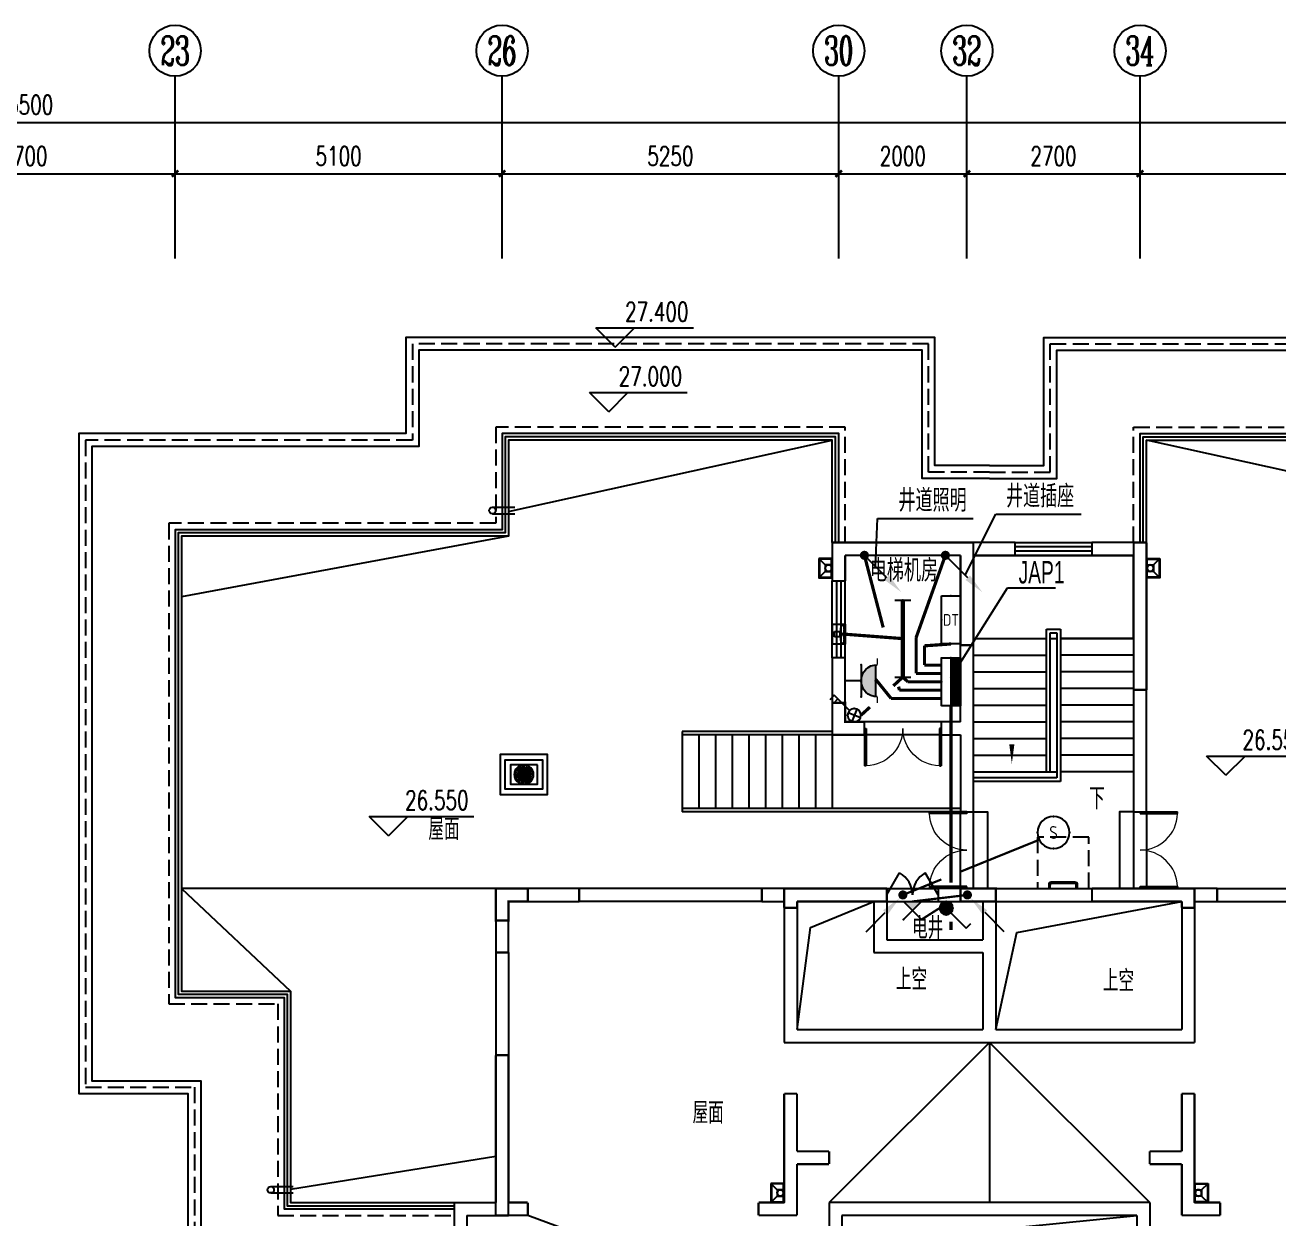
# Model space of a CAD drawing. Extents: x -993182 to -819982, y 169304 to 600104.
# Drawn here: x -954289 to -934748, y 243428 to 262045 of the extents above; entities that cross this region are included whole.
import ezdxf
from ezdxf.enums import TextEntityAlignment as Align

# ---------------------------------------------------------------- set-up
doc = ezdxf.new("R2010")
doc.units = 0
doc.header["$LTSCALE"] = 1000
doc.header["$MEASUREMENT"] = 0
doc.linetypes.add('DASH', pattern=[0.35, 0.25, -0.1])
for name, color, linetype in [('AXIS', 3, 'Continuous'), ('DIM-箱柜', 3, 'Continuous'), ('DIM_ELEV', 3, 'Continuous'), ('DIM_SYMB', 3, 'Continuous'), ('DUCT-排风管设备', 7, 'Continuous'), ('EQUIP-插座', 3, 'Continuous'), ('EQUIP-照明', 3, 'Continuous'), ('EQUIP-箱柜', 3, 'Continuous'), ('HATCH', 4, 'Continuous'), ('LWIRE', 4, 'Continuous'), ('PUB_HATCH', 8, 'Continuous'), ('PUB_TEXT', 7, 'Continuous'), ('STAIR', 2, 'Continuous'), ('TEL_LEAD', 3, 'Continuous'), ('TEL_TEXT', 7, 'Continuous'), ('WALL', 4, 'Continuous'), ('WINDOW', 2, 'Continuous'), ('WIRE-动力', 2, 'Continuous'), ('WIRE-照明', 1, 'Continuous'), ('屋面', 139, 'Continuous'), ('栏杆', 169, 'Continuous'), ('面层', 215, 'Continuous')]:
    doc.layers.add(name, color=color, linetype=linetype)
doc.styles.add('_TCH_AXIS', font='COMPLEX', dxfattribs={"bigfont": 'GBCBIG'})
doc.styles.add('_TCH_DIM', font='SIMPLEX', dxfattribs={"bigfont": 'GBCBIG'})
doc.styles.add('_TCH_DIM_T3', font='SIMPLEX', dxfattribs={"width": 0.705882, "bigfont": 'GBCBIG'})
doc.styles.add('_TCH_LABEL', font='COMPLEX', dxfattribs={"bigfont": 'GBCBIG'})
doc.styles.add('_TEL_ATTDEF', font='GBENOR', dxfattribs={"width": 0.8, "height": 3, "bigfont": 'GBCBIG'})
doc.styles.add('_TEL_DIM', font='ICED', dxfattribs={"width": 0.8, "height": 3.5, "bigfont": 'BZHZ'})
doc.styles.add('hnurban', font='tssdeng.shx', dxfattribs={"width": 0.8, "bigfont": 'tssdchn.shx'})
doc.styles.get("Standard").update_dxf_attribs({"font": 'gbenor.shx', "bigfont": 'gbcbig.shx'})
doc.styles.add('电-ele', font='ICED.shx', dxfattribs={"width": 0.8, "bigfont": 'BZHZ.shx'})
doc.dimstyles.new('_TCH_ARCH&&100', dxfattribs={"dimtxt": 297.5, "dimasz": 100, "dimexe": 250, "dimexo": 300, "dimgap": 126.25, "dimtad": 1, "dimdec": 0, "dimzin": 0, "dimdsep": 46, "dimtxsty": '_TCH_DIM_T3', "dimblk": 'ARCHTICK', "dimcen": 0.09, "dimclrt": 7, "dimazin": 2, "dimtfac": 1, "dimtdec": 0, "dimtix": 1, "dimtmove": 2, "dimatfit": 3, "dimfxl": 0, "dimtolj": 1, "dimtzin": 0, "dimarcsym": 0})

# ---------------------------------------------------------------- blocks, each defined once
blk = doc.blocks.new('A$C72BA2012')
at = {"color": 6}
for p, q in [((100, 200), (0, 300)), ((11, 290), (10, 290)), ((10, 290), (10, 10)), ((200, 290), (10, 290)), ((200, 10), (200, 290)), ((100, 100), (0, 0)), ((10, 10), (200, 10))]:
    blk.add_line(p, q, dxfattribs=at)
blk.add_lwpolyline([(0, 300), (0, 0), (210, 0), (210, 300), (0, 300)], dxfattribs=at)
blk.add_lwpolyline([(200, 100), (200, 200), (100, 200), (100, 100)], close=True, dxfattribs=at)
blk.add_circle((150, 150), 50, dxfattribs=at)
blk = doc.blocks.new('A$C26F86BD8')
at = {"color": 6}
for points in [[(0, 310), (0, 620), (370, 620), (740, 620), (740, 310), (740, 0), (370, 0), (0, 0)], [(660, 310), (660, 540), (370, 540), (80, 540), (80, 310), (80, 80), (370, 80), (660, 80)]]:
    blk.add_lwpolyline(points, close=True, dxfattribs=at)
blk.add_lwpolyline([(160, 460), (580, 460), (580, 160), (160, 160), (160, 460)], dxfattribs=at)
for radius in [151, 15.1, 5.03]:
    blk.add_circle((370, 310), radius, dxfattribs=at)
at = {"layer": 'PUB_HATCH'}
for centre, start, end in [((236, 256), 27.8627, 85.0689), ((227, 293), 12.8627, 70.0689), ((228, 330), 357.8627, 55.0689), ((238, 367), 342.8627, 40.0689), ((257, 399), 327.8627, 25.0689), ((284, 425), 312.8627, 10.0689), ((316, 444), 297.8627, 355.0689), ((353, 453), 282.8627, 340.0689), ((281, 197), 57.8627, 115.0689), ((313, 178), 72.8627, 130.0689), ((255, 224), 42.8627, 100.0689), ((350, 168), 87.8627, 145.0689), ((387, 167), 102.8627, 160.0689), ((424, 176), 117.8627, 175.0689), ((456, 195), 132.8627, 190.0689), ((483, 221), 147.8627, 205.0689), ((502, 253), 162.8627, 220.0689), ((512, 290), 177.8627, 235.0689), ((513, 327), 192.8627, 250.0689), ((504, 364), 207.8627, 265.0689), ((485, 396), 222.8627, 280.0689), ((459, 423), 237.8627, 295.0689), ((427, 442), 252.8627, 310.0689), ((390, 452), 267.8627, 325.0689)]:
    blk.add_arc(centre, 144, start, end, dxfattribs=at)
blk = doc.blocks.new('A$C4E4A79F1')
at = {"color": 6}
for points in [[(0, 350), (0, 0)], [(100, 350), (100, 0)]]:
    blk.add_lwpolyline(points, dxfattribs=at)
blk.add_circle((50, 350), 50, dxfattribs=at)
blk = doc.blocks.new('q6')
at = {"color": 3, "const_width": 35}
for points in [[(-478162, -604927), (-475962, -604927)], [(-478162, -605527), (-478162, -604927)], [(-475962, -606527), (-475962, -604927)], [(-473462, -607227), (-473462, -604927)], [(-473462, -604927), (-473262, -604927)], [(-473262, -607227), (-473262, -604927)], [(-477962, -605127), (-476162, -605127)], [(-477962, -605527), (-477962, -605127)], [(-476162, -606527), (-476162, -605127)], [(-477962, -605527), (-478162, -605527)], [(-475962, -606527), (-476162, -606527)], [(-473262, -607227), (-473462, -607227)], [(-478912, -610327), (-477312, -610327)], [(-478912, -610627), (-478912, -610327)], [(-477312, -610327), (-477312, -610527)], [(-474112, -610327), (-473462, -610327)], [(-474112, -610527), (-474112, -610327)], [(-473462, -610327), (-473462, -610327)], [(-473462, -610327), (-473262, -610327)], [(-473262, -610327), (-473262, -610327)], [(-473262, -610327), (-472512, -610327)], [(-472512, -610627), (-472512, -610327)], [(-478712, -610627), (-478912, -610627)], [(-478712, -610527), (-477312, -610527)], [(-478712, -610627), (-478712, -610527)], [(-474112, -610527), (-473262, -610527)], [(-473262, -610527), (-472712, -610527)], [(-472712, -610627), (-472712, -610527)], [(-472512, -610627), (-472712, -610627)], [(-483412, -615427), (-483412, -612927)], [(-483412, -612927), (-483212, -612927)], [(-483212, -615227), (-483212, -612927)], [(-478912, -614427), (-478912, -613527)], [(-478912, -613527), (-478712, -613527)], [(-478712, -614427), (-478712, -613527)], [(-472712, -614427), (-472712, -613527)], [(-472712, -613527), (-472512, -613527)], [(-472512, -614427), (-472512, -613527)], [(-478912, -615227), (-478912, -614427)], [(-478712, -614427), (-478212, -614427)], [(-478212, -614427), (-478212, -614627)], [(-473212, -614427), (-472712, -614427)], [(-473212, -614627), (-473212, -614427)], [(-472512, -615227), (-472512, -614427)], [(-478712, -614627), (-478212, -614627)], [(-478712, -615427), (-478712, -614627)], [(-473212, -614627), (-472712, -614627)], [(-472712, -615427), (-472712, -614627)], [(-483212, -615227), (-482912, -615227)], [(-482912, -615227), (-482912, -615427)], [(-479312, -615227), (-478912, -615227)], [(-479312, -615427), (-479312, -615227)], [(-472512, -615227), (-472112, -615227)], [(-472112, -615227), (-472112, -615427)], [(-483412, -615427), (-482912, -615427)], [(-479312, -615427), (-478712, -615427)], [(-472712, -615427), (-472112, -615427)]]:
    blk.add_lwpolyline(points, dxfattribs=at)
for points in [[(-478162, -607927), (-477662, -607927), (-477662, -607727), (-477962, -607727), (-477962, -607427), (-478162, -607427)], [(-483412, -610827), (-483212, -610827), (-483212, -610527), (-482912, -610527), (-482912, -610327), (-483412, -610327)], [(-476162, -610527), (-476162, -610327), (-475962, -610327), (-475962, -610327), (-475612, -610327), (-475612, -610527)]]:
    blk.add_lwpolyline(points, close=True, dxfattribs=at)
blk = doc.blocks.new('$WINLIB2D$00000001')
at = {"color": 0}
for points in [[(-0.5, 0.5), (-0.5, -0.5)], [(-0.5, 0.5), (0.5, 0.5)], [(0.5, -0.5), (0.5, 0.5)], [(0.5, 0.167), (-0.5, 0.167)], [(0.5, -0.167), (-0.5, -0.167)], [(-0.5, -0.5), (0.5, -0.5)]]:
    blk.add_lwpolyline(points, dxfattribs=at)
blk = doc.blocks.new('$DorLib2D$00000002')
for p, q in [((-0.5, 0), (-0.5, 0.4875)), ((-0.475, 0.4875), (-0.5, 0.4875)), ((-0.475, 0), (-0.475, 0.4875)), ((0.475, 0), (0.475, 0.4875)), ((0.475, 0.4875), (0.5, 0.4875)), ((0.5, 0), (0.5, 0.4875)), ((-0.5, 0), (-0.475, 0)), ((0.5, 0), (0.475, 0))]:
    blk.add_line(p, q)
at = {"lineweight": 13}
for centre, start, end in [((-0.4875, 0), 0, 88.53072), ((0.4875, 0), 91.46928, 180)]:
    blk.add_arc(centre, 0.4875, start, end, dxfattribs=at)
blk = doc.blocks.new('$DorLib2D$00000231')
at = {"color": 0}
for p, q in [((-0.5, 0), (-0.25, 0.433)), ((0.5, 0), (0.25, 0.433))]:
    blk.add_line(p, q, dxfattribs=at)
for centre, start, end in [((-0.5, 0), 0, 60), ((0.5, 0), 120, 180)]:
    blk.add_arc(centre, 0.5, start, end, dxfattribs=at)
blk = doc.blocks.new('_ArchTick')
at = {"color": 0, "linetype": 'ByBlock', "const_width": 0.4}
blk.add_lwpolyline([(-0.5, -0.5), (0.5, 0.5)], dxfattribs=at)
blk = doc.blocks.new('*D988')
at = {"layer": 'AXIS', "color": 0, "lineweight": -2}
for p, q in [((-343209, -485920), (-343209, -483544)), ((-287709, -485920), (-287709, -483544)), ((-343209, -483794), (-287709, -483794))]:
    blk.add_line(p, q, dxfattribs=at)
at = {"layer": 'Defpoints', "color": 0}
for p in [(-287709, -483794), (-343209, -486220), (-287709, -486220)]:
    blk.add_point(p, dxfattribs=at)
at = {"layer": 'AXIS', "color": 0, "lineweight": -2, "xscale": 100, "yscale": 100, "zscale": 100, "rotation": 180}
blk.add_blockref('_ArchTick', (-343209, -483794), dxfattribs=at)
at = {"layer": 'AXIS', "color": 0, "lineweight": -2, "xscale": 100, "yscale": 100, "zscale": 100}
blk.add_blockref('_ArchTick', (-287709, -483794), dxfattribs=at)
at = {"layer": 'AXIS', "color": 7, "insert": (-315459, -483519), "char_height": 297.5, "attachment_point": 5, "style": '_TCH_DIM_T3'}
blk.add_mtext('\\A1;55500', dxfattribs=at)
blk = doc.blocks.new('*D995')
at = {"layer": 'AXIS', "color": 0, "lineweight": -2}
for p, q in [((-317809, -485920), (-317809, -484344)), ((-313109, -485920), (-313109, -484344)), ((-317809, -484594), (-313109, -484594))]:
    blk.add_line(p, q, dxfattribs=at)
at = {"layer": 'Defpoints', "color": 0}
for p in [(-313109, -484594), (-317809, -486220), (-313109, -486220)]:
    blk.add_point(p, dxfattribs=at)
at = {"layer": 'AXIS', "color": 0, "lineweight": -2, "xscale": 100, "yscale": 100, "zscale": 100, "rotation": 180}
blk.add_blockref('_ArchTick', (-317809, -484594), dxfattribs=at)
at = {"layer": 'AXIS', "color": 0, "lineweight": -2, "xscale": 100, "yscale": 100, "zscale": 100}
blk.add_blockref('_ArchTick', (-313109, -484594), dxfattribs=at)
at = {"layer": 'AXIS', "color": 7, "insert": (-315459, -484319), "char_height": 297.5, "attachment_point": 5, "style": '_TCH_DIM_T3'}
blk.add_mtext('\\A1;4700', dxfattribs=at)
blk = doc.blocks.new('*D996')
at = {"layer": 'AXIS', "color": 0, "lineweight": -2}
for p, q in [((-313109, -485920), (-313109, -484344)), ((-308009, -485920), (-308009, -484344)), ((-313109, -484594), (-308009, -484594))]:
    blk.add_line(p, q, dxfattribs=at)
at = {"layer": 'Defpoints', "color": 0}
for p in [(-308009, -484594), (-313109, -486220), (-308009, -486220)]:
    blk.add_point(p, dxfattribs=at)
at = {"layer": 'AXIS', "color": 0, "lineweight": -2, "xscale": 100, "yscale": 100, "zscale": 100, "rotation": 180}
blk.add_blockref('_ArchTick', (-313109, -484594), dxfattribs=at)
at = {"layer": 'AXIS', "color": 0, "lineweight": -2, "xscale": 100, "yscale": 100, "zscale": 100}
blk.add_blockref('_ArchTick', (-308009, -484594), dxfattribs=at)
at = {"layer": 'AXIS', "color": 7, "insert": (-310559, -484319), "char_height": 297.5, "attachment_point": 5, "style": '_TCH_DIM_T3'}
blk.add_mtext('\\A1;5100', dxfattribs=at)
blk = doc.blocks.new('*D997')
at = {"layer": 'AXIS', "color": 0, "lineweight": -2}
for p, q in [((-308009, -485920), (-308009, -484344)), ((-302759, -485920), (-302759, -484344)), ((-308009, -484594), (-302759, -484594))]:
    blk.add_line(p, q, dxfattribs=at)
at = {"layer": 'Defpoints', "color": 0}
for p in [(-302759, -484594), (-308009, -486220), (-302759, -486220)]:
    blk.add_point(p, dxfattribs=at)
at = {"layer": 'AXIS', "color": 0, "lineweight": -2, "xscale": 100, "yscale": 100, "zscale": 100, "rotation": 180}
blk.add_blockref('_ArchTick', (-308009, -484594), dxfattribs=at)
at = {"layer": 'AXIS', "color": 0, "lineweight": -2, "xscale": 100, "yscale": 100, "zscale": 100}
blk.add_blockref('_ArchTick', (-302759, -484594), dxfattribs=at)
at = {"layer": 'AXIS', "color": 7, "insert": (-305384, -484319), "char_height": 297.5, "attachment_point": 5, "style": '_TCH_DIM_T3'}
blk.add_mtext('\\A1;5250', dxfattribs=at)
blk = doc.blocks.new('*D998')
at = {"layer": 'AXIS', "color": 0, "lineweight": -2}
for p, q in [((-302759, -485920), (-302759, -484344)), ((-300759, -485920), (-300759, -484344)), ((-302759, -484594), (-300759, -484594))]:
    blk.add_line(p, q, dxfattribs=at)
at = {"layer": 'Defpoints', "color": 0}
for p in [(-300759, -484594), (-302759, -486220), (-300759, -486220)]:
    blk.add_point(p, dxfattribs=at)
at = {"layer": 'AXIS', "color": 0, "lineweight": -2, "xscale": 100, "yscale": 100, "zscale": 100, "rotation": 180}
blk.add_blockref('_ArchTick', (-302759, -484594), dxfattribs=at)
at = {"layer": 'AXIS', "color": 0, "lineweight": -2, "xscale": 100, "yscale": 100, "zscale": 100}
blk.add_blockref('_ArchTick', (-300759, -484594), dxfattribs=at)
at = {"layer": 'AXIS', "color": 7, "insert": (-301759, -484319), "char_height": 297.5, "attachment_point": 5, "style": '_TCH_DIM_T3'}
blk.add_mtext('\\A1;2000', dxfattribs=at)
blk = doc.blocks.new('*D999')
at = {"layer": 'AXIS', "color": 0, "lineweight": -2}
for p, q in [((-300759, -485920), (-300759, -484344)), ((-298059, -485920), (-298059, -484344)), ((-300759, -484594), (-298059, -484594))]:
    blk.add_line(p, q, dxfattribs=at)
at = {"layer": 'Defpoints', "color": 0}
for p in [(-298059, -484594), (-300759, -486220), (-298059, -486220)]:
    blk.add_point(p, dxfattribs=at)
at = {"layer": 'AXIS', "color": 0, "lineweight": -2, "xscale": 100, "yscale": 100, "zscale": 100, "rotation": 180}
blk.add_blockref('_ArchTick', (-300759, -484594), dxfattribs=at)
at = {"layer": 'AXIS', "color": 0, "lineweight": -2, "xscale": 100, "yscale": 100, "zscale": 100}
blk.add_blockref('_ArchTick', (-298059, -484594), dxfattribs=at)
at = {"layer": 'AXIS', "color": 7, "insert": (-299409, -484319), "char_height": 297.5, "attachment_point": 5, "style": '_TCH_DIM_T3'}
blk.add_mtext('\\A1;2700', dxfattribs=at)
blk = doc.blocks.new('*D1000')
at = {"layer": 'AXIS', "color": 0, "lineweight": -2}
for p, q in [((-298059, -485920), (-298059, -484344)), ((-292809, -485920), (-292809, -484344)), ((-298059, -484594), (-292809, -484594))]:
    blk.add_line(p, q, dxfattribs=at)
at = {"layer": 'Defpoints', "color": 0}
for p in [(-292809, -484594), (-298059, -486220), (-292809, -486220)]:
    blk.add_point(p, dxfattribs=at)
at = {"layer": 'AXIS', "color": 0, "lineweight": -2, "xscale": 100, "yscale": 100, "zscale": 100, "rotation": 180}
blk.add_blockref('_ArchTick', (-298059, -484594), dxfattribs=at)
at = {"layer": 'AXIS', "color": 0, "lineweight": -2, "xscale": 100, "yscale": 100, "zscale": 100}
blk.add_blockref('_ArchTick', (-292809, -484594), dxfattribs=at)
at = {"layer": 'AXIS', "color": 7, "insert": (-295434, -484319), "char_height": 297.5, "attachment_point": 5, "style": '_TCH_DIM_T3'}
blk.add_mtext('\\A1;5250', dxfattribs=at)
blk = doc.blocks.new('$equip$00002837')
at = {"const_width": 0.04}
blk.add_lwpolyline([(0.5, 0, 1), (-0.5, 0, 1), (0.5, 0, -0.854586)], format="xyb", dxfattribs=at)
blk.add_circle((0, 0), 0.5)
for p in [(0, 0.5), (-0.5, 0), (0.5, 0), (0, -0.5)]:
    blk.add_point(p)
at = {"color": 7, "style": '_TEL_DIM'}
blk.add_attdef('$TEXT$', text='', height=0.4, dxfattribs=at).set_placement((0, 0), align=Align.MIDDLE_CENTER)
at = {"color": 7, "style": '_TEL_DIM', "flags": 1}
for tag in ['A', 'REMARK']:
    blk.add_attdef(tag, text='', height=0.00002, dxfattribs=at).set_placement((0, 0), align=Align.MIDDLE_CENTER)
blk = doc.blocks.new('$equip$00001154')
for p, q in [((0, 0.283), (0, -0.283)), ((0, 0.283), (0.566, -0.283)), ((0.566, 0.283), (0, -0.283))]:
    blk.add_line(p, q)
for p in [(0, 0.004), (0.283, 0), (0.566, 0.283), (0.566, -0.283)]:
    blk.add_point(p)
blk.add_solid([(0, -0.283), (0.283, 0), (0, 0.283)])
at = {"layer": 'TEL_TEXT', "style": '_TEL_DIM', "flags": 1}
blk.add_attdef('A', text='', height=0.00002, dxfattribs=at).set_placement((0, 0), align=Align.MIDDLE_CENTER)
blk = doc.blocks.new('$TelecSys$00000081')
for p, q in [((0.104, 0.104), (0.104, 0.104)), ((-0.104, -0.104), (-0.104, -0.104)), ((-1.15, -1.15), (-0.55, -0.55))]:
    blk.add_line(p, q)
at = {"const_width": 0.142}
blk.add_lwpolyline([(0.071, 0, 1), (-0.071, 0, 1)], format="xyb", close=True, dxfattribs=at)
blk.add_solid([(-0.62, -0.48), (-0.48, -0.62), (-0.1, -0.1)])
at = {"width": 0.8, "flags": 9}
blk.add_attdef('A', (0, 0), '', height=0.00002, rotation=180, dxfattribs=at)
blk = doc.blocks.new('$equip$00001962')
for p, q in [((0.147, 0.356), (0.625, 0.833)), ((0.625, 0.833), (0.766, 0.692))]:
    blk.add_line(p, q)
blk.add_circle((0, 0.208), 0.208)
for p in [(0, 0.417), (-0.208, 0.208), (0, 0), (0.208, 0.208)]:
    blk.add_point(p)
for points in [[(0, 0.417), (0, 0.417), (-0.104, 0.389), (0.104, 0.389)], [(-0.18, 0.313), (0.18, 0.313), (-0.208, 0.208), (0.208, 0.208)], [(-0.18, 0.104), (0.18, 0.104), (-0.208, 0.208), (0.208, 0.208)], [(-0.104, 0.389), (0.104, 0.389), (-0.18, 0.313), (0.18, 0.313)], [(-0.104, 0.028), (0.104, 0.028), (-0.18, 0.104), (0.18, 0.104)], [(0, 0), (0, 0), (-0.104, 0.028), (0.104, 0.028)]]:
    blk.add_solid(points)
at = {"layer": 'TEL_TEXT', "style": '_TEL_DIM', "flags": 1}
blk.add_attdef('A', text='', height=0.00002, dxfattribs=at).set_placement((0, 0), align=Align.MIDDLE_CENTER)
blk = doc.blocks.new('$equip$00001159')
for p, q in [((-1.2, 0.25), (-1.2, -0.25)), ((-1.2, 0), (1.2, 0)), ((1.2, 0.25), (1.2, -0.25))]:
    blk.add_line(p, q)
at = {"const_width": 0.14}
blk.add_lwpolyline([(-1.2, 0), (1.2, 0)], dxfattribs=at)
at = {"layer": 'EQUIP-照明'}
for p in [(-1.2, 0), (0, 0), (1.2, 0)]:
    blk.add_point(p, dxfattribs=at)
at = {"layer": 'EQUIP-照明', "flags": 9}
blk.add_attdef('A', (0, 0), '', height=0.00002, dxfattribs=at)
blk = doc.blocks.new('*X27')
at = {"color": 0}
for p, q in [((-250, 33), (-183, 100)), ((-250, 68), (-218, 100)), ((-247, 0), (-147, 100)), ((-212, 0), (-112, 100)), ((-177, 0), (-77, 100)), ((-141, 0), (-41, 100)), ((-106, 0), (-6, 100)), ((-71, 0), (29, 100)), ((-35, 0), (65, 100)), ((0, 0), (100, 100)), ((35, 0), (135, 100)), ((71, 0), (171, 100)), ((106, 0), (206, 100)), ((141, 0), (241, 100)), ((177, 0), (250, 73)), ((212, 0), (250, 38)), ((247, 0), (250, 3))]:
    blk.add_line(p, q, dxfattribs=at)
blk = doc.blocks.new('$equip$00002929')
for p, q in [((-0.75, 0.6), (-0.75, 0)), ((0.75, 0.6), (-0.75, 0.6)), ((0.75, 0), (0.75, 0.6)), ((-0.75, 0.3), (0.75, 0.3)), ((-0.75, 0), (0.75, 0))]:
    blk.add_line(p, q)
for points, const_width in [([(-0.75, 0.6), (-0.75, 0), (0.75, 0), (0.75, 0.6), (-0.75, 0.6), (-0.75, 0)], 0.04), ([(-0.75, 0.15), (0.75, 0.15)], 0.3)]:
    blk.add_lwpolyline(points, dxfattribs=dict(const_width=const_width))
for p in [(0, 0.6), (-0.75, 0.3), (0, 0), (0.75, 0.3)]:
    blk.add_point(p)
at = {"xscale": 0.00300000000061118, "yscale": 0.00300000000061118, "zscale": 0.00300000000061118}
blk.add_blockref('*X27', (0, 0), dxfattribs=at)
at = {"style": '_TEL_DIM', "flags": 1}
for tag in ['A', 'REMARK']:
    blk.add_attdef(tag, text='', height=0.00002, dxfattribs=at).set_placement((0, 0), align=Align.MIDDLE_CENTER)
blk = doc.blocks.new('$equip$00003195')
for p, q in [((0.75, 0.6), (-0.75, 0.6)), ((-0.75, 0.6), (-0.75, 0)), ((0.75, 0), (0.75, 0.6)), ((-0.75, 0), (0.75, 0))]:
    blk.add_line(p, q)
for p in [(0, 0.6), (-0.75, 0.3), (0, 0), (0.75, 0.3)]:
    blk.add_point(p)
at = {"color": 7, "style": '_TCH_LABEL'}
blk.add_attdef('$TEXT$', text='', height=0.36, dxfattribs=at).set_placement((0, 0.3), align=Align.MIDDLE_CENTER)
at = {"style": '_TCH_LABEL', "flags": 9}
blk.add_attdef('A', (0, 0), '', height=0.00002, dxfattribs=at)
blk = doc.blocks.new('$TelecSys$00000080')
for p, q in [((-0.7, -0.7), (0, 0)), ((0.104, 0.104), (0.104, 0.104)), ((-0.104, -0.104), (-0.104, -0.104))]:
    blk.add_line(p, q)
at = {"const_width": 0.142}
blk.add_lwpolyline([(0.071, 0, 1), (-0.071, 0, 1)], format="xyb", close=True, dxfattribs=at)
blk.add_solid([(-0.63, -0.77), (-0.77, -0.63), (-1.15, -1.15)])
at = {"width": 0.8, "flags": 9}
blk.add_attdef('A', (0, 0), '', height=0.00002, rotation=180, dxfattribs=at)
blk = doc.blocks.new('$equip$00003140')
h = blk.add_hatch(color=256)
h.dxf.hatch_style = 1
h.paths.add_polyline_path([(-0.498, 0.95, 0.904534), (0.497, 0.95)])
for p, q in [((0.497, 0.95), (-0.498, 0.95)), ((0.5, 0.5), (-0.5, 0.5)), ((0, 0.5), (0, 0))]:
    blk.add_line(p, q)
at = {"const_width": 0.04}
for points in [[(-0.5, 1), (-0.7, 1)], [(0.5, 1), (0.7, 1)]]:
    blk.add_lwpolyline(points, dxfattribs=at)
blk.add_arc((0, 1), 0.5, 180, 0)
for p in [(0, 0.95), (-0.5, 0.5), (0.5, 0.5), (0, 0)]:
    blk.add_point(p)
at = {"color": 7, "style": '_TCH_LABEL', "flags": 1}
blk.add_attdef('A', text='', height=0.000025, dxfattribs=at).set_placement((0, 0), align=Align.MIDDLE_CENTER)
blk = doc.blocks.new('$轴流风机$00000011')
for p, q in [((-500, 500, 0), (-500, -500, 0)), ((500, 500, 0), (-500, 500, 0)), ((-339, 135, 0), (-339, -135, 0)), ((88, 135, 0), (-339, 135, 0)), ((88, -135, 0), (88, 135, 0)), ((88, 0, 0), (288, 0, 0)), ((500, -500, 0), (500, 500, 0)), ((-500, -500, 0), (500, -500, 0)), ((-339, -135, 0), (88, -135, 0))]:
    blk.add_line(p, q)
for centre, radius, start, end in [((633, 238, 0), 465, 168.11261, 180), ((633, 238, 0), 465, 180, 191.88739), ((462, 274, 0), 291, 153.06034, 168.11261), ((462, 202, 0), 291, 191.88739, 206.93966), ((355, 329, 0), 170, 129.18213, 153.06034), ((355, 148, 0), 170, 206.93966, 230.81787), ((288, 410, 0), 64.8, 90, 129.18213), ((288, 66, 0), 64.8, 230.81787, 270), ((288, 410, 0), 64.8, 50.81787, 90), ((288, 66, 0), 64.8, 270, 309.18213), ((222, 329, 0), 170, 26.93966, 50.81787), ((222, 148, 0), 170, 309.18213, 333.06034), ((115, 274, 0), 291, 11.88739, 26.93966), ((115, 202, 0), 291, 333.06034, 348.11261), ((-56, 238, 0), 465, 0, 11.88739), ((-56, 238, 0), 465, 348.11261, 0), ((633, -238, 0), 465, 168.11261, 180), ((633, -238, 0), 465, 180, 191.88739), ((462, -202, 0), 291, 153.06034, 168.11261), ((462, -274, 0), 291, 191.88739, 206.93966), ((355, -148, 0), 170, 129.18213, 153.06034), ((355, -329, 0), 170, 206.93966, 230.81787), ((288, -66, 0), 64.8, 90, 129.18213), ((288, -410, 0), 64.8, 230.81787, 270), ((288, -66, 0), 64.8, 50.81787, 90), ((288, -410, 0), 64.8, 270, 309.18213), ((222, -148, 0), 170, 26.93966, 50.81787), ((222, -329, 0), 170, 309.18213, 333.06034), ((115, -202, 0), 291, 11.88739, 26.93966), ((115, -274, 0), 291, 333.06034, 348.11261), ((-56, -238, 0), 465, 0, 11.88739), ((-56, -238, 0), 465, 348.11261, 0)]:
    blk.add_arc(centre, radius, start, end)
for p in [(-500, 0, 0), (500, 0, 0)]:
    blk.add_point(p)
blk = doc.blocks.new('$equip$00003186')
for p, q in [((0.147, 0.356), (0.625, 0.833)), ((0.625, 0.833), (0.766, 0.692)), ((-0.076, 0.402), (0.076, 0.014)), ((0.512, 0.72), (0.653, 0.579)), ((-0.194, 0.132), (0.194, 0.285))]:
    blk.add_line(p, q)
blk.add_circle((0, 0.208), 0.208)
for p in [(0, 0.417), (-0.208, 0.208), (0, 0), (0.208, 0.208)]:
    blk.add_point(p)
at = {"flags": 9}
blk.add_attdef('A', (0, 0), '', height=0.00002, dxfattribs=at)
blk = doc.blocks.new('5#、7#楼参照')
at = {"color": 6}
for points in [[(-307908.8, -489864), (-302858.8, -488750.4)], [(-292908.8, -489864), (-297958.8, -488750.4)], [(-307908.8, -490250.4), (-313008.8, -491198)], [(-308108.8, -495750.4), (-313008.8, -495750.4)], [(-313008.8, -495750.4), (-311308.8, -497350.4)], [(-300408.8, -498150.4), (-302908.8, -500650.4)], [(-300408.8, -498150.4), (-300408.8, -500650.4)], [(-297908.8, -500650.4), (-300408.8, -498150.4)], [(-308108.8, -499929.5), (-311308.8, -500447)], [(-303215.1, -502479), (-307608.8, -500850.4)]]:
    blk.add_lwpolyline(points, dxfattribs=at)
for points in [[(-303408.8, -497950.4), (-303201.5, -496359.5), (-302208.8, -495950.4)], [(-300308.8, -497950.4), (-299982, -496433.5), (-297408.8, -495950.4)], [(-302708.8, -502640), (-302303.1, -501266), (-298108.8, -500850.4)]]:
    blk.add_lwpolyline(points)
at = {"layer": 'AXIS'}
for p, q in [((-313108.8, -485274.7), (-313108.8, -483074.4)), ((-308008.8, -485274.7), (-308008.8, -483074.4)), ((-302758.8, -485274.7), (-302758.8, -483074.4)), ((-300758.8, -485274.7), (-300758.8, -483074.4)), ((-298058.8, -485274.7), (-298058.8, -483074.4))]:
    blk.add_line(p, q, dxfattribs=at)
for centre in [(-313108.8, -482674.4), (-308008.8, -482674.4), (-302758.8, -482674.4), (-300758.8, -482674.4), (-298058.8, -482674.4)]:
    blk.add_circle(centre, 400, dxfattribs=at)
at = {"layer": 'DIM_ELEV'}
for p, q in [((-306246.5, -487302), (-306546.5, -487002)), ((-306546.5, -487002), (-305021.7, -487002)), ((-306246.5, -487302), (-305946.5, -487002)), ((-306345.5, -488310), (-306645.5, -488010)), ((-306645.5, -488010), (-305120.7, -488010)), ((-306345.5, -488310), (-306045.5, -488010)), ((-296720, -493982.9), (-297020, -493682.9)), ((-297020, -493682.9), (-295390.9, -493682.9)), ((-296720, -493982.9), (-296420, -493682.9)), ((-309781, -494925.4), (-310081, -494625.4)), ((-310081, -494625.4), (-308451.9, -494625.4)), ((-309781, -494925.4), (-309481, -494625.4))]:
    blk.add_line(p, q, dxfattribs=at)
at = {"layer": 'DIM_SYMB'}
blk.add_lwpolyline([(-298758.8, -494060.4, 0, 0, 0), (-298758.8, -491200.4, 0, 0, 0), (-300058.8, -491200.4, 0, 0, 0), (-300058.8, -493800.4, 0, 80, 0), (-300058.8, -493500.4, 0, 0, 0)], format="xyseb", dxfattribs=at)
at = {"layer": 'HATCH', "linetype": 'DASH'}
blk.add_lwpolyline([(-298858.8, -494950.4), (-299658.8, -494950.4), (-299658.8, -495750.4), (-298858.8, -495750.4), (-298858.8, -494950.4)], dxfattribs=at)
at = {"layer": 'STAIR'}
for p, q in [((-298158.8, -490550.4), (-300658.8, -490550.4)), ((-300658.8, -490550.4), (-300658.8, -491850.4)), ((-298158.8, -491850.4), (-298158.8, -490550.4)), ((-299518.8, -493930.4), (-299518.8, -491700.4)), ((-299518.8, -491700.4), (-299298.8, -491700.4)), ((-299458.8, -493930.4), (-299458.8, -491760.4)), ((-299458.8, -491760.4), (-299358.8, -491760.4)), ((-299358.8, -491760.4), (-299358.8, -494020.4)), ((-299298.8, -491700.4), (-299298.8, -494080.4)), ((-300658.8, -493930.4), (-300658.8, -491850.4)), ((-300658.8, -491850.4), (-299518.8, -491850.4)), ((-300658.8, -491850.4), (-299518.8, -491850.4)), ((-299458.8, -493930.4), (-299458.8, -491850.4)), ((-299458.8, -491850.4), (-299358.8, -491850.4)), ((-299358.8, -491850.4), (-299358.8, -493930.4)), ((-298158.8, -491850.4), (-299298.8, -491850.4)), ((-299298.8, -491850.4), (-298158.8, -491850.4)), ((-298158.8, -491850.4), (-298158.8, -493930.4)), ((-300658.8, -492110.4), (-299518.8, -492110.4)), ((-298158.8, -492110.4), (-299298.8, -492110.4)), ((-300658.8, -492370.4), (-299518.8, -492370.4)), ((-298158.8, -492370.4), (-299298.8, -492370.4)), ((-300658.8, -492630.4), (-299518.8, -492630.4)), ((-298158.8, -492630.4), (-299298.8, -492630.4)), ((-300658.8, -492890.4), (-299518.8, -492890.4)), ((-298158.8, -492890.4), (-299298.8, -492890.4)), ((-300658.8, -493150.4), (-299518.8, -493150.4)), ((-298158.8, -493150.4), (-299298.8, -493150.4)), ((-302858.8, -493350.4), (-302858.8, -494500.4)), ((-300658.8, -493410.4), (-299518.8, -493410.4)), ((-298158.8, -493410.4), (-299298.8, -493410.4)), ((-300658.8, -493670.4), (-299518.8, -493670.4)), ((-298158.8, -493670.4), (-299298.8, -493670.4)), ((-300658.8, -493930.4), (-299518.8, -493930.4)), ((-299518.8, -493930.4), (-299458.8, -493930.4)), ((-299518.8, -493930.4), (-299458.8, -493930.4)), ((-299458.8, -493930.4), (-299358.8, -493930.4)), ((-298158.8, -493930.4), (-299298.8, -493930.4)), ((-299358.8, -494020.4), (-300658.8, -494020.4)), ((-300658.8, -494080.4), (-300658.8, -494020.4)), ((-299298.8, -494080.4), (-300658.8, -494080.4))]:
    blk.add_line(p, q, dxfattribs=at)
for points in [[(-305198.8, -493300.4), (-305198.8, -494550.4)], [(-302858.8, -493300.4), (-305198.8, -493300.4)], [(-302858.8, -493350.4), (-305198.8, -493350.4)], [(-304938.8, -493350.4), (-304938.8, -494500.4)], [(-304678.8, -493350.4), (-304678.8, -494500.4)], [(-304418.8, -493350.4), (-304418.8, -494500.4)], [(-304158.8, -493350.4), (-304158.8, -494500.4)], [(-304158.8, -493350.4), (-304158.8, -494500.4)], [(-303898.8, -493350.4), (-303898.8, -494500.4)], [(-303638.8, -493350.4), (-303638.8, -494500.4)], [(-303378.8, -493350.4), (-303378.8, -494500.4)], [(-303118.8, -493350.4), (-303118.8, -494500.4)], [(-302858.8, -493350.4), (-302858.8, -494500.4)], [(-300858.8, -494500.4), (-305198.8, -494500.4)], [(-300858.8, -494550.4), (-305198.8, -494550.4)]]:
    blk.add_lwpolyline(points, dxfattribs=at)
for points in [[(-299033.8, -495750.4), (-299033.8, -495690.4, 0.4142136), (-299073.8, -495650.4), (-299443.8, -495650.4, 0.4142136), (-299483.8, -495690.4), (-299483.8, -495750.4)], [(-299053.8, -495750.4), (-299053.8, -495700.4, 0.4142136), (-299083.8, -495670.4), (-299433.8, -495670.4, 0.4142136), (-299463.8, -495700.4), (-299463.8, -495750.4)]]:
    blk.add_lwpolyline(points, format="xyb", dxfattribs=at)
at = {"layer": 'WALL'}
for p, q in [((-302858.8, -490350.4), (-302858.8, -490950.4)), ((-300758.8, -490350.4), (-302858.8, -490350.4)), ((-300008.8, -490350.4), (-300758.8, -490350.4)), ((-300008.8, -490550.4), (-300008.8, -490350.4)), ((-297958.8, -490350.4), (-298808.8, -490350.4)), ((-298808.8, -490350.4), (-298808.8, -490550.4)), ((-297958.8, -494550.4), (-297958.8, -490350.4)), ((-302658.8, -490950.4), (-302658.8, -490550.4)), ((-300858.8, -490550.4), (-302658.8, -490550.4)), ((-300858.8, -493150.4), (-300858.8, -490550.4)), ((-300658.8, -493250.4), (-300658.8, -490550.4)), ((-300658.8, -490550.4), (-300008.8, -490550.4)), ((-298808.8, -490550.4), (-298158.8, -490550.4)), ((-298158.8, -490550.4), (-298158.8, -494550.4)), ((-302858.8, -490950.4), (-302658.8, -490950.4)), ((-302658.8, -492150.4), (-302858.8, -492150.4)), ((-302858.8, -492150.4), (-302858.8, -493350.4)), ((-302658.8, -493150.4), (-302658.8, -492150.4)), ((-302358.8, -493150.4), (-302658.8, -493150.4)), ((-302358.8, -493350.4), (-302358.8, -493150.4)), ((-300858.8, -493150.4), (-301158.8, -493150.4)), ((-301158.8, -493150.4), (-301158.8, -493350.4)), ((-302858.8, -493350.4), (-302358.8, -493350.4)), ((-301158.8, -493350.4), (-300858.8, -493350.4)), ((-300858.8, -493350.4), (-300858.8, -494550.4)), ((-300658.8, -494550.4), (-300658.8, -493250.4)), ((-300858.8, -494550.4), (-300658.8, -494550.4)), ((-298158.8, -494550.4), (-297958.8, -494550.4)), ((-308108.8, -495750.4), (-308108.8, -496750.4)), ((-306808.8, -495750.4), (-308108.8, -495750.4)), ((-306808.8, -495950.4), (-306808.8, -495750.4)), ((-303508.8, -495750.4), (-303958.8, -495750.4)), ((-303958.8, -495750.4), (-303958.8, -495950.4)), ((-302758.8, -495750.4), (-303508.8, -495750.4)), ((-302758.8, -495750.4), (-302108.8, -495750.4)), ((-302008.8, -495750.4), (-302108.8, -495750.4)), ((-302008.8, -495950.4), (-302008.8, -495750.4)), ((-300858.8, -495750.4), (-301208.8, -495750.4)), ((-301208.8, -495750.4), (-301208.8, -495950.4)), ((-300658.8, -495750.4), (-300858.8, -495750.4)), ((-300658.8, -495750.4), (-300408.8, -495750.4)), ((-300408.8, -495750.4), (-298158.8, -495750.4)), ((-298158.8, -495750.4), (-297958.8, -495750.4)), ((-297958.8, -495750.4), (-297308.8, -495750.4)), ((-296858.8, -495750.4), (-297308.8, -495750.4)), ((-296858.8, -495950.4), (-296858.8, -495750.4)), ((-307908.8, -496750.4), (-307908.8, -495950.4)), ((-307908.8, -495950.4), (-306808.8, -495950.4)), ((-303958.8, -495950.4), (-303608.8, -495950.4)), ((-303608.8, -495950.4), (-303608.8, -498150.4)), ((-302758.8, -495950.4), (-303408.8, -495950.4)), ((-303408.8, -495950.4), (-303408.8, -497950.4)), ((-302758.8, -495950.4), (-302208.8, -495950.4)), ((-302208.8, -495950.4), (-302208.8, -496750.4)), ((-302008.8, -495950.4), (-302008.8, -496550.4)), ((-301208.8, -495950.4), (-300758.8, -495950.4)), ((-300758.8, -495950.4), (-300508.8, -495950.4)), ((-300508.8, -495950.4), (-300508.8, -496550.4)), ((-300308.8, -495950.4), (-300308.8, -496650.4)), ((-300308.8, -495950.4), (-298058.8, -495950.4)), ((-298058.8, -495950.4), (-297408.8, -495950.4)), ((-297408.8, -495950.4), (-297408.8, -497950.4)), ((-297208.8, -495950.4), (-297208.8, -498150.4)), ((-297208.8, -495950.4), (-296858.8, -495950.4)), ((-302008.8, -496550.4), (-300508.8, -496550.4)), ((-300308.8, -496650.4), (-300308.8, -497950.4)), ((-308108.8, -496750.4), (-307908.8, -496750.4)), ((-302208.8, -496750.4), (-300508.8, -496750.4)), ((-300508.8, -496750.4), (-300508.8, -497950.4)), ((-303408.8, -497950.4), (-300508.8, -497950.4)), ((-300308.8, -497950.4), (-297408.8, -497950.4)), ((-303608.8, -498150.4), (-300408.8, -498150.4)), ((-300408.8, -498150.4), (-297208.8, -498150.4)), ((-307908.8, -498350.4), (-308108.8, -498350.4)), ((-308108.8, -498350.4), (-308108.8, -500650.4)), ((-307908.8, -500850.4), (-307908.8, -498350.4)), ((-308758.8, -500650.4), (-308758.8, -502950.4)), ((-308758.8, -500650.4), (-308108.8, -500650.4)), ((-302908.8, -500650.4), (-302908.8, -502650.4)), ((-297908.8, -500650.4), (-302908.8, -500650.4)), ((-297908.8, -500650.4), (-297908.8, -502650.4)), ((-308558.8, -500850.4), (-308558.8, -502650.4)), ((-308558.8, -500850.4), (-307908.8, -500850.4)), ((-302708.8, -500850.4), (-302708.8, -502950.4)), ((-298108.8, -500850.4), (-302708.8, -500850.4)), ((-298108.8, -500850.4), (-298108.8, -502950.4))]:
    blk.add_line(p, q, dxfattribs=at)
at = {"layer": 'WINDOW'}
for p, q in [((-301158.8, -493150.4, 0), (-302358.8, -493150.4, 0)), ((-301158.8, -493350.4, 0), (-302358.8, -493350.4, 0)), ((-300858.8, -495750.4, 0), (-300858.8, -494550.4, 0)), ((-300658.8, -495750.4, 0), (-300658.8, -494550.4, 0)), ((-298158.8, -494550.4, 0), (-298158.8, -495750.4, 0)), ((-297958.8, -494550.4, 0), (-297958.8, -495750.4, 0)), ((-303958.8, -495750.4), (-306808.8, -495750.4)), ((-302008.8, -495750.4, 0), (-301208.8, -495750.4, 0)), ((-296858.8, -495750.4), (-294008.8, -495750.4)), ((-303958.8, -495950.4), (-306808.8, -495950.4)), ((-302008.8, -495950.4, 0), (-301208.8, -495950.4, 0)), ((-296858.8, -495950.4), (-294008.8, -495950.4)), ((-308108.8, -496750.4), (-308108.8, -498350.4)), ((-307908.8, -496750.4), (-307908.8, -498350.4))]:
    blk.add_line(p, q, dxfattribs=at)
at = {"layer": 'WINDOW', "linetype": 'DASH'}
for p, q in [((-306808.8, -495750.4), (-306808.8, -495950.4)), ((-303958.8, -495950.4), (-303958.8, -495750.4)), ((-296858.8, -495750.4), (-296858.8, -495950.4)), ((-307908.8, -496750.4), (-308108.8, -496750.4)), ((-308108.8, -498350.4), (-307908.8, -498350.4))]:
    blk.add_line(p, q, dxfattribs=at)
at = {"layer": 'WINDOW'}
for points in [[(-300658.8, -494550.4), (-300438.8, -494550.4), (-300438.8, -495750.4)], [(-298158.8, -494550.4), (-298378.8, -494550.4), (-298378.8, -495750.4)]]:
    blk.add_lwpolyline(points, dxfattribs=at)
at = {"layer": '屋面', "color": 152}
for points in [[(-300408.8, -489150.4), (-301258.8, -489150.4), (-301258.8, -487150.4), (-309508.8, -487150.4), (-309508.8, -488650.4), (-314608.8, -488650.4), (-314608.8, -498950.4), (-312908.8, -498950.4), (-312908.8, -502250.4), (-308758.8, -502250.4)], [(-300408.8, -489150.4), (-299558.8, -489150.4), (-299558.8, -487150.4), (-291308.8, -487150.4), (-291308.8, -488650.4), (-286208.8, -488650.4), (-286208.8, -498950.4), (-287908.8, -498950.4), (-287908.8, -502250.4), (-292058.8, -502250.4)], [(-300408.8, -489350.4), (-301458.8, -489350.4), (-301458.8, -487350.4), (-309308.8, -487350.4), (-309308.8, -488850.4), (-314408.8, -488850.4), (-314408.8, -498750.4), (-312708.8, -498750.4), (-312708.8, -502050.4), (-308758.8, -502050.4)], [(-300408.8, -489350.4), (-299358.8, -489350.4), (-299358.8, -487350.4), (-291508.8, -487350.4), (-291508.8, -488850.4), (-286408.8, -488850.4), (-286408.8, -498750.4), (-288108.8, -498750.4), (-288108.8, -502050.4), (-292058.8, -502050.4)], [(-302858.8, -490350.4), (-302858.8, -488750.4), (-307908.8, -488750.4), (-307908.8, -490250.4), (-313008.8, -490250.4), (-313008.8, -497350.4), (-311308.8, -497350.4), (-311308.8, -500650.4), (-308758.8, -500650.4)], [(-297958.8, -490350.4), (-297958.8, -488750.4), (-292908.8, -488750.4), (-292908.8, -490250.4), (-287808.8, -490250.4), (-287808.8, -497350.4), (-289508.8, -497350.4), (-289508.8, -500650.4), (-292058.8, -500650.4)]]:
    blk.add_lwpolyline(points, dxfattribs=at)
at = {"layer": '屋面', "color": 152, "linetype": 'DASH'}
for points in [[(-300408.8, -489250.4), (-301358.8, -489250.4), (-301358.8, -487250.4), (-309408.8, -487250.4), (-309408.8, -488750.4), (-314508.8, -488750.4), (-314508.8, -498850.4), (-312808.8, -498850.4), (-312808.8, -502150.4), (-308758.8, -502150.4)], [(-300408.8, -489250.4), (-299458.8, -489250.4), (-299458.8, -487250.4), (-291408.8, -487250.4), (-291408.8, -488750.4), (-286308.8, -488750.4), (-286308.8, -498850.4), (-288008.8, -498850.4), (-288008.8, -502150.4), (-292058.8, -502150.4)], [(-302658.8, -490350.4), (-302658.8, -490350.4), (-302658.8, -488550.4), (-308108.8, -488550.4), (-308108.8, -490050.4), (-313208.8, -490050.4), (-313208.8, -497550.4), (-311508.8, -497550.4), (-311508.8, -500850.4), (-308758.8, -500850.4)], [(-298158.8, -490350.4), (-298158.8, -490350.4), (-298158.8, -488550.4), (-292708.8, -488550.4), (-292708.8, -490050.4), (-287608.8, -490050.4), (-287608.8, -497550.4), (-289308.8, -497550.4), (-289308.8, -500850.4), (-292058.8, -500850.4)]]:
    blk.add_lwpolyline(points, dxfattribs=at)
at = {"layer": '栏杆'}
for points in [[(-302758.8, -490350.4), (-302758.8, -488650.4), (-308008.8, -488650.4), (-308008.8, -490150.4), (-313108.8, -490150.4), (-313108.8, -497450.4), (-311408.8, -497450.4), (-311408.8, -500750.4), (-308758.8, -500750.4)], [(-302808.8, -490350.4), (-302808.8, -488700.4), (-307958.8, -488700.4), (-307958.8, -490200.4), (-313058.8, -490200.4), (-313058.8, -497400.4), (-311358.8, -497400.4), (-311358.8, -500700.4), (-308758.8, -500700.4)], [(-298058.8, -490350.4), (-298058.8, -488650.4), (-292808.8, -488650.4), (-292808.8, -490150.4), (-287708.8, -490150.4), (-287708.8, -497450.4), (-289408.8, -497450.4), (-289408.8, -500750.4), (-292058.8, -500750.4)], [(-298008.8, -490350.4), (-298008.8, -488700.4), (-292858.8, -488700.4), (-292858.8, -490200.4), (-287758.8, -490200.4), (-287758.8, -497400.4), (-289458.8, -497400.4), (-289458.8, -500700.4), (-292058.8, -500700.4)]]:
    blk.add_lwpolyline(points, dxfattribs=at)
at = {"color": 6}
for p, rotation in [((-307809.5, -489900.4), 90.00000000000001), ((-311267, -500500.4), 90.0000000000102)]:
    blk.add_blockref('A$C4E4A79F1', p, dxfattribs=dict(at, rotation=rotation))
for p in [(-303068.8, -490900.4), (-303818.8, -500650.4)]:
    blk.add_blockref('A$C72BA2012', p, dxfattribs=at)
at = {"color": 6, "xscale": -1}
for name, p in [('A$C72BA2012', (-297748.8, -490900.4)), ('A$C26F86BD8', (-307298.8, -494280.4)), ('A$C72BA2012', (-296998.8, -500650.4))]:
    blk.add_blockref(name, p, dxfattribs=at)
at = {"layer": 'WINDOW'}
for name, p, xscale, yscale, zscale, rotation in [('$WINLIB2D$00000001', (-299408.8, -490450.4), -1200, 200, -1200, 179.9999999034835), ('$WINLIB2D$00000001', (-302758.8, -491550.4), -1200, 200, -1200, 270), ('$DorLib2D$00000002', (-301758.8, -493250.4), -1200, 1200, -1200, 180), ('$DorLib2D$00000002', (-300758.8, -495150.4), -1200, 1200, -1200, 90.00000042560798), ('$DorLib2D$00000002', (-298058.8, -495150.4), 1200, 1200, 1200, 270), ('$DorLib2D$00000231', (-301608.8, -495850.4), 800, 800, 800, 4.940819376204038e-12)]:
    blk.add_blockref(name, p, dxfattribs=dict(at, xscale=xscale, yscale=yscale, zscale=zscale, rotation=rotation))
at = {"layer": '面层'}
blk.add_blockref('q6', (175303, 114576.6), dxfattribs=at)
at = {"layer": 'AXIS', "color": 7, "style": '_TCH_AXIS'}
for s, width, p, p2 in [('23', 0.617647, (-313335.1, -482900.7), (-312882.5, -482900.7)), ('26', 0.617647, (-308235.1, -482900.7), (-307782.5, -482900.7)), ('30', 0.636364, (-302985.1, -482900.7), (-302532.5, -482900.7)), ('32', 0.636364, (-300985.1, -482900.7), (-300532.5, -482900.7)), ('34', 0.6, (-298285.1, -482900.7), (-297832.5, -482900.7))]:
    blk.add_text(s, height=452.55, dxfattribs=dict(at, width=width)).set_placement(p, p2, align=Align.FIT)
at = {"layer": 'DIM_ELEV', "color": 7, "style": '_TCH_DIM', "width": 0.705882}
for s, p in [('27.400', (-306091.7, -486897)), ('27.000', (-306190.7, -487905)), ('26.550', (-296460.9, -493577.9)), ('26.550', (-309521.9, -494520.4))]:
    blk.add_text(s, height=297.5, dxfattribs=at).set_placement(p)
at = {"layer": 'DIM_SYMB', "color": 7, "style": '_TCH_DIM'}
blk.add_text('下', height=337.6, dxfattribs=at).set_placement((-298853.7, -494515.4))
at = {"layer": 'AXIS'}
for p1, p2, distance, picture, middle in [((-343208.8, -486220), (-287708.8, -486220), 2425.6, '*D988', (-315458.8, -483519.4)), ((-317808.8, -486220), (-313108.8, -486220), 1625.6, '*D995', (-315458.8, -484319.4)), ((-313108.8, -486220), (-308008.8, -486220), 1625.6, '*D996', (-310558.8, -484319.4)), ((-308008.8, -486220), (-302758.8, -486220), 1625.6, '*D997', (-305383.8, -484319.4)), ((-302758.8, -486220), (-300758.8, -486220), 1625.6, '*D998', (-301758.8, -484319.4)), ((-300758.8, -486220), (-298058.8, -486220), 1625.6, '*D999', (-299408.8, -484319.4)), ((-298058.8, -486220), (-292808.8, -486220), 1625.6, '*D1000', (-295433.8, -484319.4))]:
    dim = blk.add_aligned_dim(p1=p1, p2=p2, distance=distance, dimstyle='_TCH_ARCH&&100', dxfattribs=at)
    dim.commit()
    dim.dimension.update_dxf_attribs({"geometry": picture, "text_midpoint": middle})

msp = doc.modelspace()

# ---------------------------------------------------------------- linework, layer by layer
at = {"layer": 'DIM-箱柜'}
for p, q in [((-939848, 251857), (-938968, 253260)), ((-938968, 253260), (-938218, 253260))]:
    msp.add_line(p, q, dxfattribs=at)
at = {"layer": 'TEL_LEAD'}
for p, q in [((-941023, 253594), (-940992, 254346)), ((-940992, 254346), (-939504, 254346)), ((-939628, 253459), (-939148, 254411)), ((-939148, 254411), (-937816, 254411))]:
    msp.add_line(p, q, dxfattribs=at)
at = {"layer": 'WIRE-动力', "linetype": 'Continuous', "const_width": 50}
for points in [[(-939848, 248662), (-939848, 251420)], [(-939848, 247924), (-939848, 248050)]]:
    msp.add_lwpolyline(points, dxfattribs=at)
at = {"layer": 'WIRE-照明', "linetype": 'Continuous'}
for points, const_width in [([(-940905, 252643), (-941198, 253769)], 50), ([(-939935, 253769), (-940391, 252487)], 50), ([(-941498, 252538), (-940598, 252469)], 50), ([(-940391, 251925), (-940391, 252487)], 50), ([(-939848, 252386), (-940261, 252357)], 50), ([(-940261, 252055), (-940261, 252357)], 50), ([(-939998, 252055), (-940261, 252055)], 50), ([(-940598, 251869), (-940748, 251732)], 50), ([(-940521, 251795), (-940598, 251869)], 50), ([(-939998, 251925), (-940391, 251925)], 50), ([(-940781, 251535), (-941023, 251835)], 50), ([(-940651, 251665), (-940665, 251719)], 50), ([(-939998, 251665), (-940651, 251665)], 50), ([(-939998, 251795), (-940521, 251795)], 50), ([(-939998, 251535), (-940781, 251535)], 50), ([(-941112, 251401), (-941252, 251273)], 50), ([(-938471, 249330), (-939698, 248833)], 35), ([(-939998, 248711), (-940598, 248469)], 35), ([(-939592, 248469), (-940448, 248367)], 35), ([(-940026, 248264), (-940307, 248085)], 35)]:
    msp.add_lwpolyline(points, dxfattribs=dict(at, const_width=const_width))

# ---------------------------------------------------------------- block references
at = {"layer": 'DUCT-排风管设备', "xscale": -0.2, "yscale": 0.315, "zscale": 315, "rotation": 180}
msp.add_blockref('$轴流风机$00000011', (-941598, 252538, 0), dxfattribs=at)
at = {"layer": 'EQUIP-插座', "xscale": -500, "yscale": 500, "zscale": 500, "rotation": 270}
msp.add_blockref('$equip$00003140', (-941498, 251812), dxfattribs=at)
at = {"layer": 'EQUIP-照明', "xscale": -500, "yscale": 500, "zscale": 500}
for name, p, rotation in [('$equip$00001159', (-940598, 252469), 90.01480492130938), ('$equip$00001154', (-940448, 248367), 90), ('$equip$00001962', (-939922, 248369), 180)]:
    msp.add_blockref(name, p, dxfattribs=dict(at, rotation=rotation))
msp.add_blockref('$equip$00003186', (-941356, 251169), dxfattribs=at)
at = {"layer": 'EQUIP-照明'}
ref = msp.add_blockref('$equip$00002837', (-938248, 249444), dxfattribs=dict(at, xscale=-500, yscale=500, zscale=500))
ref.add_attrib('$TEXT$', 'S', dxfattribs={"layer": '0', "color": 7, "height": 200, "style": '_TEL_ATTDEF'}).set_placement((-938248, 249444), align=Align.MIDDLE_CENTER)
at = {"layer": 'EQUIP-箱柜'}
ref = msp.add_blockref('$equip$00003195', (-939698, 252761), dxfattribs=dict(at, xscale=-500, yscale=500, zscale=500, rotation=90))
ref.add_attrib('$TEXT$', 'DT', dxfattribs={"layer": '0', "color": 7, "height": 180, "style": '_TEL_ATTDEF'}).set_placement((-939848, 252761), align=Align.MIDDLE_CENTER)
at = {"layer": 'EQUIP-箱柜', "xscale": -500, "yscale": 500, "zscale": 500, "rotation": 90}
msp.add_blockref('$equip$00002929', (-939698, 251795), dxfattribs=at)
at = {"layer": 'LWIRE', "yscale": 500, "zscale": 500}
for name, p, xscale in [('$TelecSys$00000080', (-941198, 253769), -500), ('$TelecSys$00000080', (-939935, 253769), -500), ('$TelecSys$00000081', (-940598, 248469, 0), 500), ('$TelecSys$00000081', (-939592, 248469), -500)]:
    msp.add_blockref(name, p, dxfattribs=dict(at, xscale=xscale))
at = {"layer": '面层'}
msp.add_blockref('5#、7#楼参照', (-638840, 744319), dxfattribs=at)

# ---------------------------------------------------------------- texts
at = {"layer": 'DIM-箱柜', "color": 7, "style": '_TEL_DIM', "width": 0.64}
msp.add_text('JAP1', height=350, dxfattribs=at).set_placement((-938793, 253330))
at = {"layer": 'PUB_TEXT', "style": 'hnurban', "width": 0.8}
msp.add_text('电梯机房', height=350, dxfattribs=at).set_placement((-941114, 253358, 76424))
at = {"layer": 'PUB_TEXT'}
for s, p in [('屋面', (-947999, 249326)), ('电井', (-940455, 247784)), ('上空', (-940705, 246984, 0)), ('上空', (-937477, 246960, 0)), ('屋面', (-943878, 244902))]:
    msp.add_text(s, height=337.6, dxfattribs=at).set_placement(p)
at = {"layer": 'TEL_LEAD', "color": 7, "style": '电-ele', "width": 0.8}
for s, p in [('井道照明', (-940667, 254451)), ('井道插座', (-938990, 254516))]:
    msp.add_text(s, height=350, dxfattribs=at).set_placement(p)

doc.saveas('drawing.dxf')
